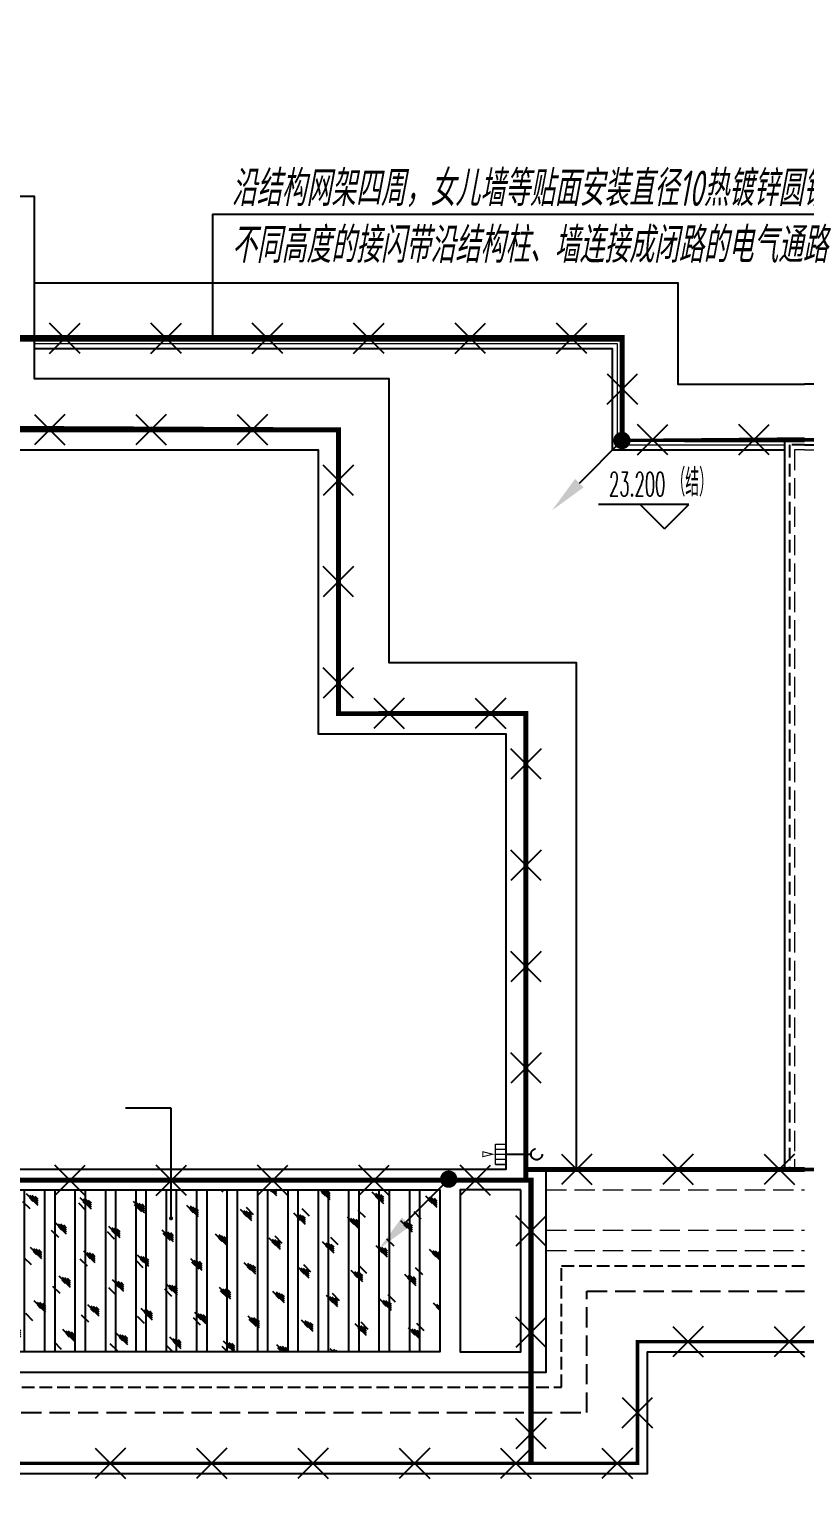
# Model space of a CAD drawing. Extents: x 2803505 to 5851001, y -1372902 to 24339.
# Drawn here: x 3746164 to 3753814, y -719792 to -705303 of the extents above; entities that cross this region are included whole.
import ezdxf
from ezdxf.xclip import XClip

# ---------------------------------------------------------------- set-up
doc = ezdxf.new("R2010")
doc.units = 0
doc.header["$LTSCALE"] = 1000
doc.header["$MEASUREMENT"] = 0
doc.header["$XCLIPFRAME"] = 2
for name, pattern in [('#P_--_20B1_001_t3$0$DASH', [0.35, 0.25, -0.1]), ('__DASH', [0.35, 0.25, -0.1]), ('DASH', [0.35, 0.25, -0.1]), ('DOTE', [2.4200000000000004, 2, -0.2, 0.02, -0.2]), ('HIDDEN', [0.375, 0.25, -0.125])]:
    doc.linetypes.add(name, pattern=pattern)
doc.layers.get('0').update_dxf_attribs({"linetype": 'CONTINUOUS'})
for name, color, linetype in [('!!电气', 1, 'CONTINUOUS'), ('!校对', 2, 'CONTINUOUS'), ('DIM-照明', 7, 'CONTINUOUS'), ('DIM_ELEV', 3, 'CONTINUOUS'), ('DIM_LEAD', 3, 'CONTINUOUS'), ('LWIRE', 4, 'CONTINUOUS'), ('ROOF', 183, 'CONTINUOUS'), ('VPIPE-凝结', 150, 'CONTINUOUS'), ('VPIPE-雨水', 4, 'DASH'), ('WIRE-避雷', 4, 'CONTINUOUS'), ('保温', 6, 'CONTINUOUS'), ('看线', 185, 'CONTINUOUS')]:
    doc.layers.add(name, color=color, linetype=linetype)
for name, color, linetype, lineweight in [('DOTE', 19, 'DOTE', 9), ('平面-分水线', 189, 'CONTINUOUS', 15), ('平面-栏杆', 56, 'CONTINUOUS', 15), ('平面-看线', 252, 'CONTINUOUS', 15)]:
    doc.layers.add(name, color=color, linetype=linetype, lineweight=lineweight)
doc.styles.add('_TCH_DIM', font='SIMPLEX', dxfattribs={"bigfont": 'GBCBIG'})
doc.styles.add('HZTXT', font='gbeitc.shx', dxfattribs={"width": 0.8, "height": 400, "bigfont": 'hztxt.shx'})
doc.styles.get("Standard").update_dxf_attribs({"font": 'gbenor.shx', "bigfont": 'gbcbig.shx'})

# ---------------------------------------------------------------- blocks, each defined once
blk = doc.blocks.new('A$C74D73064')
at = {"layer": 'DOTE', "color": 252}
for p, q in [((-86385.24772744626, 67619.25646164955), (196116.0437006025, 67619.25646164955)), ((196116.0437006019, 61719.25646164967), (-86385.24772744626, 61719.25646164967))]:
    blk.add_line(p, q, dxfattribs=at)
blk = doc.blocks.new('DFSFSF')
at = {"layer": '平面-分水线'}
for p, q in [((697141.9143252881, 775567.7311356195), (697141.9143252881, 775667.5561356199)), ((697342.3369560526, 775667.5561356199), (697142.6869560517, 775667.5561356199)), ((697193.1069603423, 775567.7311356195), (697193.1069603423, 775667.5561356199)), ((697242.5119560522, 775567.7311356195), (697242.5119560522, 775667.5561356199)), ((697291.916951762, 775567.7311356195), (697291.916951762, 775667.5561356199)), ((697342.3369560526, 775667.5561356199), (697342.3369560526, 775567.7311356195)), ((697342.3369560526, 775567.7311356195), (697342.3369560526, 775667.5561356199)), ((697342.3369560526, 775567.7311356195), (697142.6869560517, 775567.7311356195))]:
    blk.add_line(p, q, dxfattribs=at)
blk = doc.blocks.new('DFGDGDGD')
at = {"layer": '平面-分水线', "const_width": 10}
blk.add_lwpolyline([(697267.5119560522, 775440.6606483405), (697242.5119560522, 775540.6606483405), (697217.5119560522, 775440.6606483405)], close=True, dxfattribs=at)
blk.add_blockref('DFSFSF', (0, 0))
blk = doc.blocks.new('GDGDFDS')
at = {"layer": '保温', "linetype": 'Continuous', "ltscale": 10}
h = blk.add_hatch(dxfattribs=at)
h.set_pattern_fill('玻璃1', color=132, scale=50, style=0)
h.set_pattern_definition([(45, (100, 20), (-244.9417890030201, 244.9417890030201), [112, -288]), (45, (148, 40), (-244.9417890030201, 244.9417890030201), [48, -352]), (45, (100, 40), (-244.9417890030201, 244.9417890030201), [80, -320]), (45, (124, 20), (268.7005768508881, -268.7005768508881), [100, -300]), (45, (100, 0), (-244.9417890030201, 244.9417890030201), [160, -240]), (45, (100, 60), (-244.9417890030201, 244.9417890030201), [40, -360])])
h.paths.add_polyline_path([(429816.6387731368, 209506.9320951914), (429816.6387731368, 211106.9481932656), (424216.5786592269, 211107.0174670814), (424216.5786592269, 209507.0013690073)])
at = {"layer": '保温', "color": 252, "linetype": 'Continuous', "ltscale": 10, "true_color": 0x939598}
for p, q in [((424416.5786451383, 211107.0174653204), (424416.5786733155, 209507.0013672462)), ((424516.5786451383, 211107.0174670815), (424516.5786733155, 209507.0013690073)), ((424716.5786451387, 211106.9979751434), (424716.5786733159, 209506.9818770693)), ((424816.5786451387, 211106.9979769045), (424816.5786733159, 209506.9818788304)), ((425016.5786451388, 211106.9914819399), (425016.578673316, 209506.9753838657)), ((425116.5786451388, 211106.991483701), (425116.578673316, 209506.9753856268)), ((425316.5786451389, 211106.9849887363), (425316.5786733161, 209506.9688906622)), ((425416.5786451389, 211106.9849904974), (425416.5786733161, 209506.9688924233)), ((425616.578645139, 211106.9784955328), (425616.5786733162, 209506.9623974587)), ((425716.578645139, 211106.9784972939), (425716.5786733162, 209506.9623992197)), ((425916.5786451384, 211107.0174917362), (425916.5786733156, 209507.0013936621)), ((426016.5786451384, 211107.0174934973), (426016.5786733156, 209507.0013954232)), ((426216.5786451393, 211106.9655091257), (426216.5786733165, 209506.9494110516)), ((426316.5786451393, 211106.9655108868), (426316.5786733165, 209506.9494128127)), ((426516.5786451394, 211106.9590159222), (426516.5786733166, 209506.942917848)), ((426616.5786451394, 211106.9590176833), (426616.5786733166, 209506.9429196091)), ((426816.5786451395, 211106.9525227187), (426816.5786733167, 209506.9364246445)), ((426916.5786451395, 211106.9525244797), (426916.5786733167, 209506.9364264056)), ((427116.5786451396, 211106.9460295151), (427116.5786733169, 209506.929931441)), ((427216.5786451396, 211106.9460312762), (427216.5786733169, 209506.929933202)), ((427416.5786451384, 211107.0175181521), (427416.5786733156, 209507.001420078)), ((427516.5786451384, 211107.0175199132), (427516.5786733156, 209507.0014218391)), ((427716.5786451399, 211106.933043108), (427716.5786733172, 209506.9169450339)), ((427816.5786451399, 211106.9330448691), (427816.5786733172, 209506.916946795)), ((428016.5786451385, 211107.0175287185), (428016.5786733157, 209507.0014306443)), ((428116.5786451385, 211107.0175304796), (428116.5786733157, 209507.0014324054)), ((428316.5786451402, 211106.920056701), (428316.5786733174, 209506.9039586268)), ((428416.5786451402, 211106.920058462), (428416.5786733174, 209506.9039603879)), ((428616.5786451384, 211107.0175392848), (428616.5786733156, 209507.0014412107)), ((428716.5786451384, 211107.0175410459), (428716.5786733156, 209507.0014429718)), ((428916.5786451403, 211106.9070702939), (428916.5786733176, 209506.8909722197)), ((429016.5786451403, 211106.9070720549), (429016.5786733176, 209506.8909739808)), ((429216.5786451405, 211106.9005770904), (429216.5786733177, 209506.8844790162)), ((429316.5786451405, 211106.9005788514), (429316.5786733177, 209506.8844807773)), ((429516.5786451406, 211106.8940838868), (429516.5786733178, 209506.8779858127)), ((429616.5786451406, 211106.8940856479), (429616.5786733178, 209506.8779875737))]:
    blk.add_line(p, q, dxfattribs=at)
blk = doc.blocks.new('A$C1F33016B')
at = {"layer": 'DIM_ELEV', "color": 251}
for p, q in [((23858.46384460106, 8462.932664348278), (22966.21346120164, 8462.932664348278)), ((23618.46384460106, 8222.932664348278), (23378.46384460106, 8462.932664348278)), ((23618.46384460106, 8222.932664348278), (23858.46384460106, 8462.932664348278))]:
    blk.add_line(p, q, dxfattribs=at)
at = {"layer": 'DIM_LEAD', "color": 252}
for p, q in [((18748.50006113108, 2503.498643837404), (18297.07871640474, 2503.498643837404)), ((18748.50006629061, 1417.498842426809), (18748.50006113108, 2503.498643837404)), ((18748.50006629061, 1417.498842426809), (18748.50006113108, 2503.498643837404)), ((18748.50006629061, 1417.498842426809), (18748.50006113108, 2503.498643837404)), ((18748.50006629061, 1417.498842426809), (18748.50006113108, 2503.498643837404))]:
    blk.add_line(p, q, dxfattribs=at)
at = {"layer": 'DIM_LEAD', "color": 252, "const_width": 20}
blk.add_lwpolyline([(18748.50006633811, 1407.498842426809, 1), (18748.50006624311, 1427.498842426809, 1)], format="xyb", close=True, dxfattribs=at)
blk.add_lwpolyline([(18748.50006633811, 1407.498842426809, 1), (18748.50006624311, 1427.498842426809, 1)], format="xyb", close=True, dxfattribs=at)
blk.add_lwpolyline([(18748.50006633811, 1407.498842426809, 1), (18748.50006624311, 1427.498842426809, 1)], format="xyb", close=True, dxfattribs=at)
blk.add_lwpolyline([(18748.50006633811, 1407.498842426809, 1), (18748.50006624311, 1427.498842426809, 1)], format="xyb", close=True, dxfattribs=at)
at = {"layer": 'ROOF', "color": 252, "ltscale": 0.8}
for points in [[(22750.01152775064, 1900.000006468967), (22750.01136052515, 6899.999991594814), (20899.99994930066, 6899.999991710298), (20899.99994960986, 9699.999991236487), (17399.9999504853, 9699.999991323333), (17399.99995053001, 11499.99999907031), (15299.99892977625, 11499.99999892991), (15299.99892966077, 13150.00000285031), (9700.000953572802, 13149.9999984121), (9700.000955003314, 11499.9999989341), (7599.999938575551, 11499.9999990568), (7599.999938473105, 9699.99999118247), (4099.999938658439, 9699.999991131015), (4099.999818431213, 7400.001628744882), (3399.999817983247, 7400.001628465019)], [(10399.99993904866, 10999.9999990263), (10399.99993904866, 12449.99999882351), (14599.99993998557, 12449.99999882351), (14599.99993998557, 10999.9999990263), (13799.99994006939, 10999.9999990263), (13799.9999378752, 8400.27025674237), (15799.79590952396, 8400.270255054114), (15799.79590952396, 8999.999999580905), (20199.99994010385, 8999.999999580905), (20199.99994010385, 6199.999999793712), (22050.01136052329, 6199.999999749474), (22050.01136052236, 1900.068179056048), (15599.95704866387, 1899.931803827174), (15599.95759219024, 99.99999998975545), (9400.042421364225, 100.0000000107102), (9400.041877837852, 1899.939857619116), (3599.988519361243, 1900.062273277901), (3599.999431967735, 6199.99999175407), (4799.999940171838, 6199.999992233701), (4799.999938946217, 8999.99999114126), (6399.999938962981, 8999.99999120878), (6399.999939022586, 6199.999999791384), (11150.00000472367, 6199.999999791384)], [(17399.99995050952, 10649.999991416), (23750.00000680797, 10649.99999126), (23750.00000688992, 9649.999965413474), (25000.00002551731, 9649.999893483939)], [(32600.00004873611, 10649.999991416), (26249.99999243766, 10649.99999126), (26249.9999923557, 9649.999965413474), (24999.99997372832, 9649.999893483939)], [(17399.99995049275, 9999.999991416), (23100.00000686198, 9999.999991276069), (23100.00000694394, 9000.000002816785), (24800.00016649906, 8999.999904992525)], [(3399.999817983247, 7400.001628465019), (1550.011220172979, 7400.001627369784), (1549.999921156093, 2899.999998201616), (1549.999921156093, 2899.999998201616), (1549.999991598539, -1099.999999482883), (23449.99990979396, -1099.999999482883), (23449.99991535209, 99.99999419599771), (24999.99994212203, 99.99999852571636)], [(4599.999952217564, 7300.001595500857), (1649.999935024418, 7300.001635620371), (1649.999989837408, -999.9999994828831), (23349.99991025776, -999.9999994828831), (23349.99991581403, 199.9999939166009), (24999.99994184263, 199.9999985257164)], [(4599.999952217564, 7300.001595500857), (4599.999939978123, 6399.999992154073), (2549.999999828637, 6400.000001535285), (2549.999999828637, -99.99999948288314), (22449.99992311746, -100.0000007869676), (22449.99992311746, 1899.999997639563), (22750.01136052515, 1899.999998943415)], [(22750.01136052515, 1899.999998943415), (24999.99993932806, 1899.999998943415)]]:
    blk.add_lwpolyline(points, dxfattribs=at)
at = {"layer": 'ROOF', "color": 252, "linetype": '__DASH', "ltscale": 0.8}
blk.add_lwpolyline([(4599.999945417047, 6799.999736199155), (2150.010983621702, 6800.00252925558), (2149.999981032684, -499.9999994828831), (22849.99991257302, -499.9999994828831), (22849.99991813023, 699.9999925198499), (24999.99994044565, 699.9999985257164)], dxfattribs=at)
at = {"layer": 'ROOF', "color": 252, "ltscale": 0.8}
for points in [[(15799.93982267939, 100.0000005171169), (15799.93982267939, 1699.87757561449), (21400.00001287833, 1700.016098590568), (21400.00000546873, 100.0000005171169)], [(22200.00001372676, 1699.999991441611), (21600.00001372676, 1699.999991441611), (21600.00001372676, 100.0000000004657), (22200.00001372676, 100.0000000004657)]]:
    blk.add_lwpolyline(points, close=True, dxfattribs=at)
at = {"layer": 'VPIPE-凝结', "color": 252}
blk.add_line((22050.01136052236, 2050.075069551356), (22300.01126683224, 2050.075036210474), dxfattribs=at)
at = {"layer": 'VPIPE-雨水', "color": 252}
blk.add_circle((22355.01125101745, 2050.116745764622), 55, dxfattribs=at)
at = {"layer": '平面-栏杆', "color": 251, "true_color": 0x636466}
for points in [[(17399.99995049555, 10099.999991416), (23200.00000685267, 10099.99999127351), (23200.00000693556, 9099.999997062609), (24800.00016649906, 9099.999904992525)], [(17399.99995049462, 10049.999991416), (23150.00000685733, 10049.9999912749), (23150.00000693928, 9049.999999939464), (24800.00016649906, 9049.999904992525)]]:
    blk.add_lwpolyline(points, dxfattribs=at)
at = {"layer": '平面-看线', "linetype": 'DASH', "ltscale": 0.8}
for p, q in [((22449.99992485624, 1699.999987919116), (24999.99994142354, 1699.999987919116)), ((22449.99992485624, 1299.999994964106), (24999.99994142354, 1299.999994964106)), ((22449.99992485624, 1099.999987919116), (24999.99994142354, 1099.999987919116))]:
    blk.add_line(p, q, dxfattribs=at)
for points in [[(22449.99992311746, 1899.999997639563), (22250.01136052515, 1899.999998943415), (22250.01136052515, 6399.999991626013), (20399.99994924478, 6399.999991741264), (20399.99994955491, 9199.999991248827), (16899.9999504732, 9199.99999133544), (16899.9999505179, 10999.99999903701), (14799.99892981164, 10999.99999889685), (14799.99892969616, 12650.00000245403), (10200.00095400587, 12649.99999880837), (10200.00095543638, 10999.99999890476), (8099.999938547611, 10999.9999990277), (8099.999938445166, 9199.999991189688), (4599.999938858673, 9199.999991138466), (4599.999939617701, 7300.001595500857)], [(25000.00054484885, 8999.999893483939), (24900.00016649906, 8999.999899238348), (24900.00016649906, 1899.999998943415)], [(24999.99945439678, 8999.999893483939), (25099.99983274564, 8999.999899238348), (25099.99983274564, 1899.999998943415)]]:
    blk.add_lwpolyline(points, dxfattribs=at)
at = {"layer": '看线', "color": 252}
for points in [[(25000.00055060349, 9099.999893483939), (24800.00016649906, 9099.999904992525), (24800.00016649906, 1899.999998943415)], [(24999.99944864213, 9099.999893483939), (25199.99983274564, 9099.999904992525), (25199.99983274564, 1899.999998943415)]]:
    blk.add_lwpolyline(points, dxfattribs=at)
at = {"layer": '看线', "color": 252, "linetype": 'HIDDEN', "ltscale": 0.5}
for points in [[(25000.00054772571, 9049.999893483939), (24850.00016649906, 9049.999902115436), (24850.00016649906, 1899.999998943415)], [(24999.99945151992, 9049.999893483939), (25149.99983274564, 9049.999902115436), (25149.99983274564, 1899.999998943415)]]:
    blk.add_lwpolyline(points, dxfattribs=at)
at = {"layer": '看线', "color": 252, "linetype": '#P_--_20B1_001_t3$0$DASH', "ltscale": 0.5}
blk.add_lwpolyline([(3399.999943080358, 2049.998721837997), (2400.010988024063, 2050.001260124845), (2399.999976629391, -249.9999994828831), (22599.99991373066, -249.9999994828831), (22599.99991928786, 949.9999918215908), (24999.99993974715, 949.9999985257164)], dxfattribs=at)
at = {"rotation": 270}
blk.add_blockref('DFGDGDGD', (-753617.5447750967, 699292.5870256035), dxfattribs=at)
at = {"xscale": -1}
blk.add_blockref('GDGDFDS', (445616.5787164043, -209407.0013561628), dxfattribs=at)
at = {"layer": 'DIM_ELEV', "color": 7, "style": '_TCH_DIM'}
for s, height, width, p in [('（结）', 270.0709219858156, 0.7, (23686.39930472616, 8543.012664348353)), ('23.200', 238, 0.4941176470588236, (23070.39930472616, 8543.012664348353))]:
    blk.add_text(s, height=height, dxfattribs=dict(at, width=width)).set_placement(p)
blk = doc.blocks.new('$TelecSys$00000080')
for p, q in [((-0.7000000000007276, -0.7000000000007276), (0, 0)), ((0.1041666666678793, 0.1041666666660603), (0.1041666666678793, 0.1041666666660603)), ((-0.1041666666678793, -0.1041666666660603), (-0.1041666666678793, -0.1041666666660603))]:
    blk.add_line(p, q)
at = {"const_width": 0.1425}
blk.add_lwpolyline([(0.07125000000087311, 0, 1), (-0.07125000000087311, 0, 1)], format="xyb", close=True, dxfattribs=at)
blk.add_solid([(-0.6300000000010186, -0.7700000000004366), (-0.7700000000004366, -0.6299999999991996), (-1.150000000001455, -1.149999999999636)])
at = {"width": 0.8, "flags": 9}
blk.add_attdef('A', (0, 0), '', height=2e-05, rotation=180, dxfattribs=at)
blk = doc.blocks.new('$TelecSys$00000009')
for p, q in [((-0.5, 0.5), (0.5, -0.5)), ((0.5, 0.5), (-0.5, -0.5))]:
    blk.add_line(p, q)
blk = doc.blocks.new('A$C600C1F37')
at = {"layer": 'DIM-照明'}
for p, q in [((0, 1225.430784638971), (12168.49999999441, 1225.441812841687)), ((1.862645149230957e-09, 1225.430784638971), (0, 0))]:
    blk.add_line(p, q, dxfattribs=at)
at = {"layer": 'DIM-照明', "style": 'HZTXT', "width": 0.7}
for s, p in [('沿结构网架四周，女儿墙等贴面安装直径10热镀锌圆钢作为避雷带，支持卡高0.2m,间距≤1m,(拐角处小于0.5m)', (186.3126186039299, 1306.761724461801)), ('不同高度的接闪带沿结构柱、墙连接成闭路的电气通路', (186.3131264019758, 746.4589652912691))]:
    blk.add_text(s, height=349.9999999999999, rotation=5.192677996927216e-05, dxfattribs=at).set_placement(p)

msp = doc.modelspace()

# ---------------------------------------------------------------- block references
at = {"layer": '!!电气'}
msp.add_blockref('A$C1F33016B', (3728813.596625341, -718453.3751683426), dxfattribs=at)
at = {"color": 252}
ref = msp.add_blockref('A$C74D73064', (3714796.193702539, -781511.266358979), dxfattribs=at)
XClip(ref).set_block_clipping_path([(-72082.59762963868, 50822.25773316459), (-18082.61076209729, 70322.2577319878)])

# ---------------------------------------------------------------- next in the draw order: linework, layer by layer
at = {"layer": 'WIRE-避雷', "color": 4}
for points, const_width in [([(3753813.596073983, -709353.3752748587), (3752013.596632277, -709353.37517128), (3752013.596632302, -708353.3751770691), (3745863.596575837, -708353.3751769164), (3745863.596575863, -707303.3751692958), (3743763.595555142, -707303.375169436), (3743763.595553835, -705653.3751657698), (3738863.597579218, -705653.375169653), (3738863.597579122, -707303.375169429), (3736763.596563896, -707303.3751693214), (3736763.596563925, -709253.375177155), (3733413.5965642, -709253.3751784933), (3733413.594448505, -711109.201377176)], 50), ([(3768413.596685538, -706003.3751695191), (3764213.596684601, -706003.3751695191), (3764213.596684601, -707453.3751693163), (3761913.596674069, -707453.3751693736), (3761913.596674114, -709253.3751770072), (3758413.596675032, -709253.3751773946), (3758413.596675342, -712053.3751766013), (3756563.585264061, -712053.3751767166), (3756563.585293402, -716553.3751693992), (3753813.596685258, -716553.3751693992)], 35), ([(3745863.596575837, -708353.3751769164), (3745863.596575814, -709253.3751770109), (3749213.596574896, -709253.3751770938), (3749213.596574722, -712053.3751766013), (3751063.607985866, -712053.3751767166), (3751063.607985866, -716553.3751693992), (3753813.596564669, -716553.3751770814)], 50), ([(3753813.597175945, -709353.3752748587), (3755613.596617651, -709353.37517128), (3755613.596617733, -708353.3751770691), (3761413.596674091, -708353.375176925), (3761913.596674091, -708353.3751731564)], 35), ([(3733413.594448505, -711109.201377176), (3733413.596577559, -711153.3735728418), (3730463.596560366, -711153.3735923236), (3730463.596615179, -719453.3751678255), (3752163.596535599, -719453.3752683015), (3752163.596541155, -718253.375174426), (3755463.596708772, -718253.3751591437), (3755463.596714329, -719453.3751678255), (3777163.596634749, -719453.3751678255)], 35)]:
    msp.add_lwpolyline(points, dxfattribs=dict(at, const_width=const_width))
at = {"layer": 'WIRE-避雷', "const_width": 50}
for points in [[(3751063.607985866, -716553.3751693992), (3751063.607985866, -716659.6382725965), (3744521.804871071, -716659.6382725965), (3744521.804858135, -719453.3752329182)], [(3751063.607985866, -716659.6382725965), (3751113.596645659, -716659.6382725965), (3751113.596632723, -719453.3752634397)]]:
    msp.add_lwpolyline(points, dxfattribs=at)

# ---------------------------------------------------------------- next in the draw order: block references
at = {"layer": '!校对'}
msp.add_blockref('A$C600C1F37', (3747971.531517703, -708353.3751769685), dxfattribs=at)
at = {"layer": 'LWIRE', "color": 2, "xscale": 300, "yscale": 300, "zscale": 300}
for p, rotation in [((3746513.596632302, -708353.3751769322), 179.999999998577), ((3747513.596632302, -708353.3751769571), 179.999999998577), ((3748513.596632302, -708353.375176982), 179.999999998577), ((3749513.596632302, -708353.3751770069), 179.999999998577), ((3750513.596632302, -708353.3751770318), 179.999999998577), ((3751513.596632302, -708353.3751770565), 179.999999998577), ((3752013.596632289, -708853.37517128), 89.99999999858593), ((3752313.596073983, -709353.3751885432), 179.9999967029931), ((3753313.596073983, -709353.3752460869), 179.9999967029931), ((3749213.596574865, -709753.3751770938), 269.9999999964268), ((3749213.596574802, -710753.3751770938), 269.9999999964268), ((3749213.59657474, -711753.3751770938), 269.9999999964268), ((3751063.607985866, -712553.3751767166), 270), ((3751063.607985866, -713553.3751767166), 270), ((3751063.607985866, -714553.3751767166), 270), ((3751063.607985866, -715553.3751767166), 270)]:
    msp.add_blockref('$TelecSys$00000009', p, dxfattribs=dict(at, rotation=rotation))
at = {"layer": 'LWIRE', "color": 2}
for name, p, xscale, yscale, zscale in [('$TelecSys$00000009', (3746363.596575814, -709253.3751770232), 300, 300, 300), ('$TelecSys$00000009', (3747363.596575814, -709253.3751770479), 300, 300, 300), ('$TelecSys$00000009', (3748363.596575814, -709253.3751770726), 300, 300, 300), ('$TelecSys$00000080', (3752010.719475823, -709360.5181785643), 600, 600, 600), ('$TelecSys$00000009', (3749713.596574722, -712053.3751766325), 300, 300, 300), ('$TelecSys$00000009', (3750713.596574722, -712053.3751766947), 300, 300, 300), ('$TelecSys$00000009', (3751563.607985866, -716553.375170796), 300, 300, 300), ('$TelecSys$00000009', (3752563.607985866, -716553.3751735894), 300, 300, 300), ('$TelecSys$00000009', (3753563.607985866, -716553.375176383), 300, 300, 300), ('$TelecSys$00000080', (3750301.37220561, -716649.0712109071), 600, 600, 600)]:
    msp.add_blockref(name, p, dxfattribs=dict(at, xscale=xscale, yscale=yscale, zscale=zscale))
at = {"layer": 'LWIRE', "xscale": 300, "yscale": 300, "zscale": 300}
for p, rotation in [((3746563.607985866, -716659.6382725965), 180), ((3747563.607985866, -716659.6382725965), 180), ((3748563.607985866, -716659.6382725965), 180), ((3749563.607985866, -716659.6382725965), 180), ((3750563.607985866, -716659.6382725965), 180), ((3751113.596643344, -717159.6382725965), 269.9999997347082), ((3751113.596638713, -718159.6382725965), 269.9999997347082), ((3751113.596634083, -719159.6382725965), 269.9999997347082)]:
    msp.add_blockref('$TelecSys$00000009', p, dxfattribs=dict(at, rotation=rotation))
at = {"layer": 'LWIRE', "color": 4, "xscale": 300, "yscale": 300, "zscale": 300}
for p, rotation in [((3752663.596541155, -718253.3751721105), 2.653368275218953e-07), ((3753663.596541155, -718253.3751674795), 2.653368275218953e-07), ((3752163.596537914, -718953.3752683015), 89.99999973470766), ((3746963.596615179, -719453.3752442235), 359.9999997347077), ((3747963.596615179, -719453.3752488538), 359.9999997347077), ((3748963.596615179, -719453.3752534841), 359.9999997347077), ((3749963.596615179, -719453.3752581142), 359.9999997347077), ((3750963.596615179, -719453.3752627443), 359.9999997347077), ((3751963.596615179, -719453.3752673746), 359.9999997347077)]:
    msp.add_blockref('$TelecSys$00000009', p, dxfattribs=dict(at, rotation=rotation))

doc.saveas('drawing.dxf')
